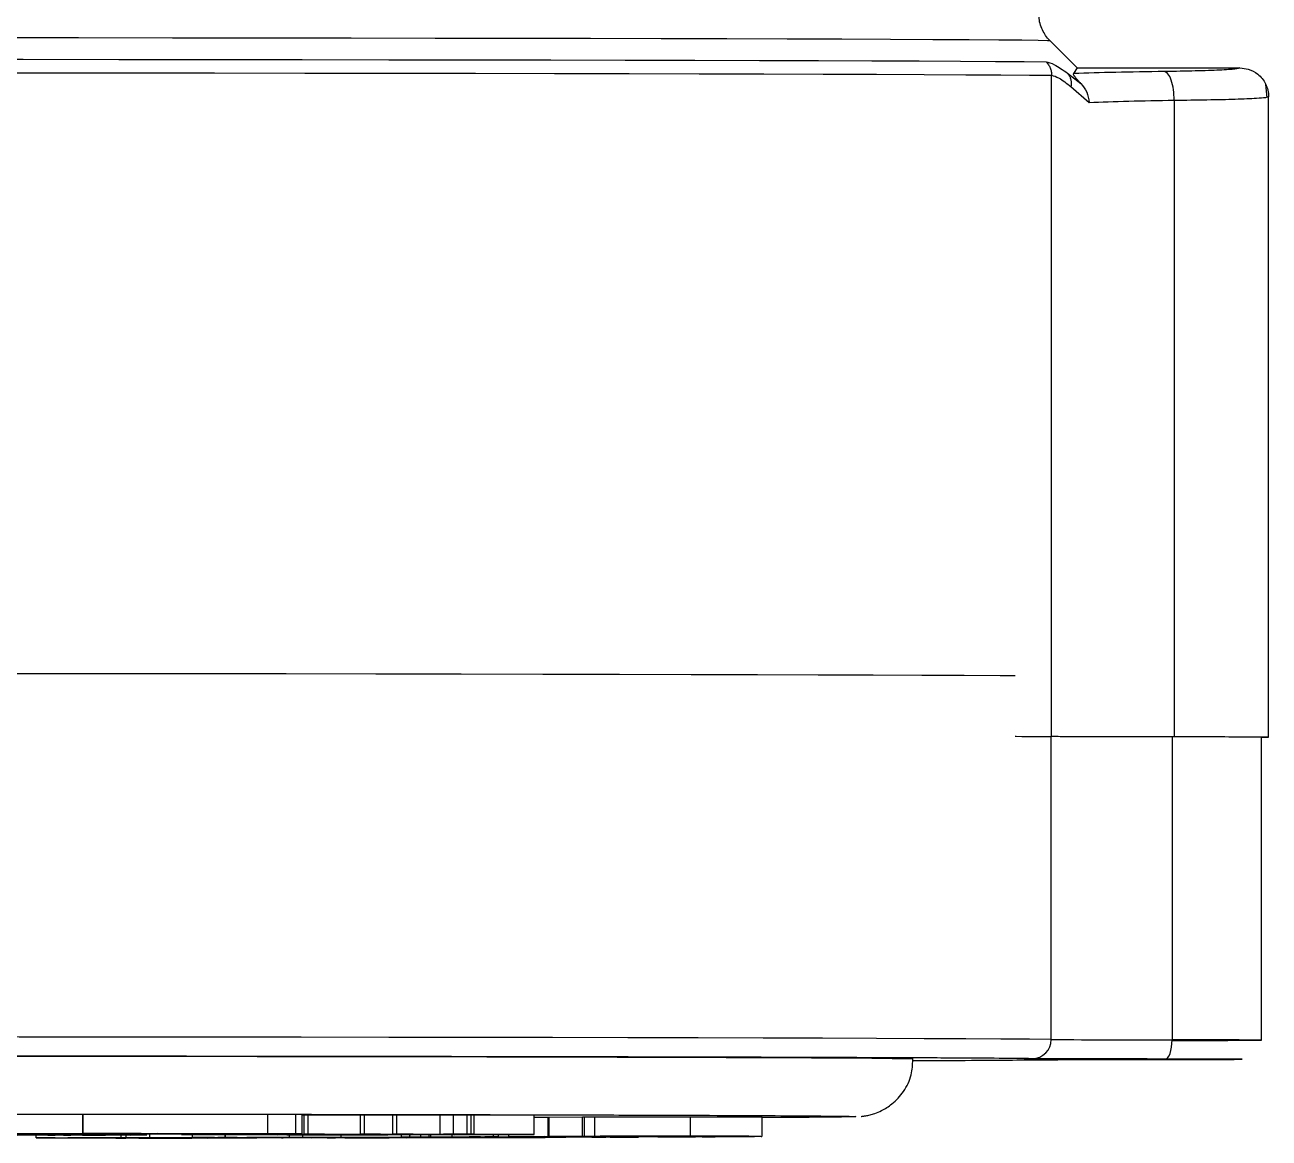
# Model space of a CAD drawing. Header units: millimetres. Extents: x 2271 to 4415, y 823 to 2339.
# Drawn here: x 3147.7 to 3212.8, y 980.7 to 1038.9 of the extents above; entities that cross this region are included whole.
import ezdxf

# ---------------------------------------------------------------- set-up
doc = ezdxf.new("R2010")
doc.units = ezdxf.units.MM

msp = doc.modelspace()

# ---------------------------------------------------------------- linework, layer by layer
at = {"color": 7, "linetype": 'Continuous', "lineweight": 25}
for p, q in [((3202.77, 1036.662), (3201.355, 1038.078)), ((3202.255, 1036.395), (3202.958, 1035.849)), ((3202.582, 1036.37), (3202.769, 1036.663)), ((3202.769, 1036.663), (3211.269, 1036.663)), ((3201.422, 1001.694), (3201.422, 1036.28)), ((3202.444, 1035.747), (3202.437, 1035.688)), ((3212.69, 1035.114), (3212.625, 1035.804)), ((3202.437, 1035.688), (3203.387, 1034.858)), ((3212.654, 1035.136), (3212.769, 1035.162)), ((3212.769, 1001.663), (3212.769, 1035.166)), ((3207.834, 1034.98), (3207.834, 1001.678)), ((3201.401, 985.852), (3201.401, 1001.694)), ((3207.723, 1001.678), (3207.723, 985.835)), ((3212.392, 985.821), (3212.392, 1001.664)), ((3150.77, 981.923), (3146.702, 981.929)), ((3150.78, 981.923), (3150.77, 981.923)), ((3150.77, 980.923), (3150.77, 981.923)), ((3160.443, 981.923), (3150.78, 981.937)), ((3150.78, 980.937), (3150.78, 981.937)), ((3161.902, 981.923), (3160.443, 981.923)), ((3160.443, 980.923), (3160.443, 981.923)), ((3162.236, 981.919), (3161.902, 981.923)), ((3161.902, 980.923), (3161.902, 981.923)), ((3162.236, 980.919), (3162.236, 981.919)), ((3162.348, 981.895), (3162.236, 981.895)), ((3162.553, 981.899), (3162.348, 981.897)), ((3162.348, 980.897), (3162.348, 981.897)), ((3165.283, 981.89), (3162.553, 981.899)), ((3162.553, 980.899), (3162.553, 981.899)), ((3165.489, 981.9), (3165.283, 981.898)), ((3165.283, 980.898), (3165.283, 981.898)), ((3166.986, 981.895), (3165.489, 981.9)), ((3165.489, 980.9), (3165.489, 981.9)), ((3167.192, 981.904), (3166.986, 981.902)), ((3166.986, 980.902), (3166.986, 981.902)), ((3169.444, 981.896), (3167.192, 981.904)), ((3167.192, 980.904), (3167.192, 981.904)), ((3169.444, 980.896), (3169.444, 981.896)), ((3170.128, 981.898), (3170.128, 980.898)), ((3171.08, 981.902), (3170.867, 981.901)), ((3170.867, 980.901), (3170.867, 981.901)), ((3171.08, 980.902), (3171.08, 981.902)), ((3171.237, 980.898), (3171.237, 981.898)), ((3174.371, 980.891), (3174.371, 981.891)), ((3175.088, 981.774), (3174.371, 981.771)), ((3175.146, 981.774), (3175.088, 981.774)), ((3175.088, 981.774), (3175.088, 980.774)), ((3176.901, 981.784), (3175.146, 981.774)), ((3175.146, 980.774), (3175.146, 981.774)), ((3176.994, 981.784), (3176.901, 981.784)), ((3176.901, 980.784), (3176.901, 981.784)), ((3177.547, 981.79), (3176.994, 981.785)), ((3176.994, 980.785), (3176.994, 981.785)), ((3177.547, 980.79), (3177.547, 981.79)), ((3182.534, 980.795), (3182.534, 981.795)), ((3186.297, 980.788), (3186.297, 981.788)), ((3191.139, 981.823), (3191.192, 981.821)), ((3146.702, 980.929), (3150.77, 980.923)), ((3150.526, 980.922), (3148.322, 980.925)), ((3148.332, 980.713), (3148.332, 980.852)), ((3148.332, 980.713), (3152.769, 980.718)), ((3148.486, 980.712), (3148.332, 980.713)), ((3148.714, 980.712), (3148.486, 980.712)), ((3148.934, 980.864), (3148.934, 980.863)), ((3149.092, 980.863), (3148.934, 980.863)), ((3148.934, 980.863), (3148.934, 980.863)), ((3148.934, 980.863), (3150.434, 980.863)), ((3148.934, 980.854), (3148.934, 980.863)), ((3150.145, 980.854), (3148.934, 980.854)), ((3148.934, 980.854), (3148.934, 980.854)), ((3148.934, 980.854), (3149.092, 980.854)), ((3149.092, 980.854), (3149.092, 980.863)), ((3152.973, 980.698), (3149.324, 980.712)), ((3149.329, 980.855), (3149.329, 980.863)), ((3149.75, 980.859), (3149.75, 980.863)), ((3150.355, 980.859), (3149.75, 980.859)), ((3149.75, 980.859), (3149.75, 980.855)), ((3150.329, 980.859), (3149.75, 980.859)), ((3149.907, 980.901), (3149.907, 980.923)), ((3151.112, 980.9), (3149.907, 980.901)), ((3149.987, 980.863), (3150.276, 980.863)), ((3149.987, 980.854), (3149.987, 980.859)), ((3149.987, 980.854), (3150.145, 980.854)), ((3150.049, 980.713), (3151.63, 980.707)), ((3150.145, 980.854), (3150.145, 980.859)), ((3150.145, 980.854), (3150.145, 980.854)), ((3151.52, 980.716), (3150.253, 980.714)), ((3150.329, 980.865), (3150.329, 980.859)), ((3151.223, 980.854), (3150.355, 980.859)), ((3150.434, 980.863), (3150.434, 980.865)), ((3150.75, 980.859), (3151.539, 980.854)), ((3150.77, 980.923), (3153.816, 980.932)), ((3150.924, 980.936), (3150.78, 980.937)), ((3150.78, 980.937), (3160.443, 980.923)), ((3151.96, 980.854), (3151.223, 980.854)), ((3154.877, 980.915), (3151.374, 980.921)), ((3151.539, 980.854), (3151.539, 980.864)), ((3154.664, 980.93), (3151.618, 980.921)), ((3151.618, 980.921), (3155.121, 980.916)), ((3151.63, 980.707), (3152.944, 980.708)), ((3151.697, 980.861), (3151.697, 980.864)), ((3153.096, 980.708), (3151.782, 980.706)), ((3151.782, 980.706), (3153.697, 980.699)), ((3151.802, 980.854), (3151.802, 980.864)), ((3151.802, 980.854), (3151.96, 980.854)), ((3151.96, 980.854), (3151.96, 980.864)), ((3151.96, 980.854), (3151.96, 980.854)), ((3152.034, 980.907), (3152.034, 980.92)), ((3152.034, 980.907), (3154.877, 980.915)), ((3153.816, 980.932), (3152.404, 980.934)), ((3152.499, 980.697), (3152.499, 980.7)), ((3152.651, 980.696), (3152.499, 980.697)), ((3152.499, 980.697), (3152.771, 980.697)), ((3155.725, 980.914), (3152.558, 980.905)), ((3157.269, 980.701), (3152.651, 980.696)), ((3152.769, 980.718), (3152.769, 980.852)), ((3152.769, 980.718), (3154.136, 980.715)), ((3152.771, 980.697), (3152.771, 980.699)), ((3153.035, 980.718), (3153.035, 980.853)), ((3153.035, 980.718), (3154.264, 980.72)), ((3153.218, 980.718), (3153.035, 980.718)), ((3153.14, 980.712), (3153.14, 980.718)), ((3153.293, 980.711), (3153.14, 980.712)), ((3153.14, 980.712), (3153.412, 980.712)), ((3153.472, 980.718), (3153.218, 980.718)), ((3153.412, 980.712), (3154.917, 980.707)), ((3154.136, 980.715), (3153.959, 980.715)), ((3158.469, 980.705), (3154.098, 980.718)), ((3154.099, 980.858), (3154.099, 980.909)), ((3154.136, 980.715), (3154.136, 980.718)), ((3154.264, 980.72), (3154.264, 980.91)), ((3154.264, 980.72), (3161.151, 980.713)), ((3154.31, 980.699), (3155.487, 980.7)), ((3154.645, 980.706), (3154.543, 980.707)), ((3154.682, 980.718), (3154.597, 980.718)), ((3154.597, 980.718), (3158.724, 980.705)), ((3154.917, 980.707), (3154.645, 980.706)), ((3158.167, 980.925), (3154.664, 980.93)), ((3162.459, 980.709), (3154.682, 980.718)), ((3154.917, 980.707), (3154.917, 980.716)), ((3155.121, 980.93), (3155.121, 980.916)), ((3155.121, 980.916), (3158.167, 980.925)), ((3155.487, 980.7), (3155.487, 980.714)), ((3159.68, 980.908), (3155.725, 980.914)), ((3155.931, 980.914), (3155.931, 980.891)), ((3155.931, 980.891), (3156.137, 980.893)), ((3159.015, 980.924), (3155.969, 980.915)), ((3155.969, 980.915), (3157.777, 980.912)), ((3156.137, 980.893), (3156.137, 980.913)), ((3156.137, 980.893), (3157.516, 980.888)), ((3156.494, 980.706), (3156.494, 980.711)), ((3156.494, 980.706), (3156.77, 980.706)), ((3156.51, 980.724), (3156.51, 980.89)), ((3156.51, 980.724), (3158.205, 980.726)), ((3156.693, 980.723), (3156.51, 980.724)), ((3157.032, 980.724), (3156.693, 980.723)), ((3156.77, 980.706), (3156.77, 980.71)), ((3156.77, 980.706), (3157.269, 980.701)), ((3164.251, 980.863), (3156.982, 980.889)), ((3157.269, 980.701), (3157.269, 980.709)), ((3157.516, 980.888), (3157.516, 980.911)), ((3161.236, 980.713), (3157.658, 980.724)), ((3157.777, 980.912), (3157.777, 980.92)), ((3157.777, 980.912), (3159.331, 980.912)), ((3157.913, 980.724), (3162.713, 980.71)), ((3158.015, 980.725), (3157.971, 980.725)), ((3162.065, 980.892), (3157.989, 980.887)), ((3157.989, 980.887), (3159.263, 980.882)), ((3157.993, 980.703), (3157.993, 980.706)), ((3157.993, 980.703), (3158.332, 980.704)), ((3158.178, 980.703), (3157.993, 980.703)), ((3158.207, 980.725), (3158.015, 980.725)), ((3159.874, 980.705), (3158.178, 980.703)), ((3158.205, 980.726), (3158.205, 980.884)), ((3158.205, 980.726), (3158.212, 980.726)), ((3158.212, 980.884), (3158.212, 980.726)), ((3158.212, 980.726), (3161.58, 980.733)), ((3158.332, 980.704), (3158.332, 980.705)), ((3158.724, 980.705), (3158.724, 980.713)), ((3163.848, 980.714), (3158.835, 980.725)), ((3162.236, 980.919), (3159.015, 980.924)), ((3159.263, 980.882), (3163.339, 980.888)), ((3159.263, 980.888), (3159.263, 980.882)), ((3159.331, 980.923), (3159.331, 980.912)), ((3159.331, 980.912), (3159.68, 980.908)), ((3159.35, 980.705), (3159.35, 980.713)), ((3159.35, 980.705), (3159.689, 980.706)), ((3159.452, 980.727), (3161.625, 980.721)), ((3160.596, 980.73), (3159.517, 980.728)), ((3159.68, 980.908), (3159.68, 980.923)), ((3159.689, 980.706), (3159.689, 980.712)), ((3159.689, 980.706), (3159.874, 980.705)), ((3163.809, 980.886), (3159.733, 980.881)), ((3159.733, 980.881), (3160.971, 980.876)), ((3159.874, 980.705), (3159.874, 980.712)), ((3160.443, 980.923), (3161.902, 980.923)), ((3160.971, 980.876), (3165.047, 980.882)), ((3160.971, 980.882), (3160.971, 980.876)), ((3161.151, 980.713), (3161.236, 980.713)), ((3161.151, 980.713), (3161.151, 980.713)), ((3165.52, 980.88), (3161.443, 980.875)), ((3161.443, 980.875), (3162.64, 980.871)), ((3161.58, 980.733), (3161.58, 980.873)), ((3161.58, 980.733), (3163.197, 980.731)), ((3161.625, 980.721), (3162.742, 980.724)), ((3162.952, 980.723), (3161.835, 980.721)), ((3161.835, 980.721), (3164.464, 980.715)), ((3161.902, 980.923), (3162.236, 980.919)), ((3163.339, 980.888), (3162.065, 980.892)), ((3162.258, 980.87), (3162.258, 980.734)), ((3162.258, 980.734), (3164.273, 980.738)), ((3162.485, 980.733), (3162.258, 980.734)), ((3162.348, 980.897), (3162.553, 980.899)), ((3162.443, 980.895), (3162.455, 980.893)), ((3162.455, 980.893), (3167.035, 980.877)), ((3162.713, 980.71), (3162.459, 980.709)), ((3162.697, 980.734), (3162.485, 980.733)), ((3162.553, 980.899), (3166.041, 980.887)), ((3162.563, 980.727), (3162.794, 980.728)), ((3162.773, 980.727), (3162.563, 980.727)), ((3162.64, 980.871), (3166.717, 980.876)), ((3162.64, 980.876), (3162.64, 980.871)), ((3162.713, 980.71), (3162.713, 980.716)), ((3162.742, 980.724), (3162.742, 980.727)), ((3162.794, 980.728), (3164.863, 980.723)), ((3163.197, 980.731), (3163.073, 980.73)), ((3166.835, 980.874), (3163.113, 980.869)), ((3163.113, 980.869), (3163.622, 980.867)), ((3168.759, 980.723), (3163.319, 980.734)), ((3169.758, 980.873), (3163.398, 980.895)), ((3163.551, 980.712), (3163.551, 980.714)), ((3163.761, 980.711), (3163.551, 980.712)), ((3163.551, 980.712), (3163.782, 980.712)), ((3163.622, 980.867), (3163.622, 980.87)), ((3163.622, 980.867), (3164.672, 980.867)), ((3167.691, 980.719), (3163.761, 980.711)), ((3163.782, 980.714), (3163.782, 980.712)), ((3165.047, 980.882), (3163.809, 980.886)), ((3166.357, 980.73), (3163.884, 980.735)), ((3163.899, 980.737), (3164.288, 980.737)), ((3164.672, 980.867), (3164.251, 980.863)), ((3164.273, 980.738), (3164.273, 980.864)), ((3164.632, 980.722), (3164.491, 980.723)), ((3164.863, 980.723), (3164.632, 980.722)), ((3164.672, 980.867), (3164.672, 980.871)), ((3164.863, 980.723), (3164.863, 980.731)), ((3165.092, 980.715), (3165.092, 980.73)), ((3165.092, 980.715), (3166.094, 980.717)), ((3165.283, 980.898), (3165.489, 980.9)), ((3165.489, 980.9), (3168.286, 980.89)), ((3166.717, 980.876), (3165.52, 980.88)), ((3166.041, 980.887), (3167.931, 980.89)), ((3166.094, 980.717), (3166.094, 980.728)), ((3167.931, 980.89), (3166.334, 980.895)), ((3167.137, 980.732), (3166.357, 980.73)), ((3166.485, 980.723), (3166.485, 980.728)), ((3166.485, 980.723), (3166.747, 980.723)), ((3168.44, 980.888), (3166.55, 980.885)), ((3166.55, 980.885), (3169.059, 980.877)), ((3167.399, 980.732), (3166.584, 980.73)), ((3166.584, 980.73), (3169.324, 980.724)), ((3166.747, 980.723), (3166.747, 980.727)), ((3166.747, 980.723), (3167.691, 980.719)), ((3167.577, 980.873), (3166.835, 980.874)), ((3166.986, 980.902), (3167.192, 980.904)), ((3167.035, 980.877), (3167.035, 980.882)), ((3167.035, 980.877), (3167.896, 980.876)), ((3167.192, 980.904), (3169.444, 980.896)), ((3171.838, 980.728), (3167.399, 980.732)), ((3167.418, 980.873), (3167.418, 980.745)), ((3167.896, 980.876), (3167.577, 980.873)), ((3167.691, 980.719), (3167.691, 980.725)), ((3167.869, 980.748), (3167.869, 980.876)), ((3168.236, 980.735), (3167.892, 980.733)), ((3167.892, 980.733), (3171.766, 980.73)), ((3167.896, 980.876), (3167.896, 980.879)), ((3169.999, 980.892), (3168.037, 980.899)), ((3168.286, 980.89), (3168.286, 980.898)), ((3168.286, 980.89), (3169.999, 980.892)), ((3168.433, 980.749), (3168.433, 980.877)), ((3171.312, 980.878), (3168.44, 980.888)), ((3168.534, 980.721), (3168.534, 980.724)), ((3168.534, 980.721), (3168.746, 980.722)), ((3168.763, 980.721), (3168.534, 980.721)), ((3168.746, 980.722), (3168.746, 980.723)), ((3170.389, 980.725), (3168.763, 980.721)), ((3170.508, 980.891), (3168.794, 980.888)), ((3168.794, 980.888), (3170.685, 980.882)), ((3168.869, 980.75), (3168.869, 980.876)), ((3168.965, 980.751), (3168.965, 980.875)), ((3168.965, 980.751), (3171.08, 980.749)), ((3169.059, 980.877), (3169.059, 980.886)), ((3169.059, 980.877), (3170.202, 980.876)), ((3169.324, 980.724), (3169.324, 980.73)), ((3169.627, 980.895), (3171.191, 980.89)), ((3170.202, 980.876), (3169.758, 980.873)), ((3169.948, 980.725), (3169.948, 980.73)), ((3169.948, 980.725), (3170.16, 980.725)), ((3170.078, 980.754), (3170.078, 980.875)), ((3170.078, 980.754), (3172.241, 980.762)), ((3170.344, 980.754), (3170.078, 980.754)), ((3170.16, 980.725), (3170.16, 980.729)), ((3170.16, 980.725), (3170.389, 980.725)), ((3170.202, 980.876), (3170.202, 980.882)), ((3170.966, 980.756), (3170.344, 980.754)), ((3170.344, 980.738), (3170.344, 980.754)), ((3170.389, 980.725), (3170.389, 980.729)), ((3173.705, 980.879), (3170.508, 980.891)), ((3170.685, 980.882), (3170.685, 980.89)), ((3170.685, 980.882), (3171.735, 980.881)), ((3170.867, 980.901), (3171.08, 980.902)), ((3171.08, 980.749), (3170.974, 980.748)), ((3171.735, 980.881), (3171.312, 980.878)), ((3171.335, 980.889), (3173.007, 980.884)), ((3177.899, 980.748), (3171.563, 980.756)), ((3171.735, 980.881), (3171.735, 980.886)), ((3172.828, 980.73), (3171.838, 980.728)), ((3172.507, 980.761), (3171.885, 980.759)), ((3171.997, 980.758), (3171.997, 980.759)), ((3171.997, 980.758), (3178.333, 980.749)), ((3172.178, 980.742), (3172.178, 980.755)), ((3172.178, 980.742), (3173.744, 980.746)), ((3172.427, 980.742), (3172.178, 980.742)), ((3172.241, 980.762), (3172.241, 980.885)), ((3172.241, 980.762), (3172.507, 980.761)), ((3172.387, 980.73), (3172.598, 980.731)), ((3172.615, 980.742), (3172.427, 980.742)), ((3172.507, 980.761), (3172.507, 980.884)), ((3172.598, 980.731), (3172.828, 980.73)), ((3173.007, 980.884), (3174.152, 980.883)), ((3173.051, 980.765), (3173.051, 980.882)), ((3173.051, 980.765), (3175.088, 980.774)), ((3174.373, 980.762), (3173.051, 980.765)), ((3174.896, 980.74), (3173.488, 980.742)), ((3174.152, 980.883), (3173.705, 980.879)), ((3173.744, 980.746), (3173.744, 980.753)), ((3173.744, 980.746), (3173.993, 980.746)), ((3173.993, 980.746), (3173.837, 980.746)), ((3173.948, 980.744), (3173.948, 980.746)), ((3173.948, 980.744), (3176.019, 980.741)), ((3173.993, 980.746), (3173.993, 980.753)), ((3174.045, 980.765), (3174.598, 980.762)), ((3174.922, 980.772), (3174.14, 980.768)), ((3174.371, 980.891), (3174.33, 980.888)), ((3174.598, 980.762), (3174.373, 980.762)), ((3174.598, 980.762), (3174.598, 980.77)), ((3174.858, 980.737), (3174.858, 980.74)), ((3180.659, 980.755), (3174.922, 980.772)), ((3175.088, 980.774), (3180.826, 980.757)), ((3175.146, 980.774), (3176.901, 980.784)), ((3175.439, 980.774), (3175.146, 980.774)), ((3175.53, 980.774), (3175.439, 980.774)), ((3175.59, 980.739), (3175.584, 980.739)), ((3176.019, 980.741), (3176.019, 980.75)), ((3183.035, 980.77), (3176.081, 980.775)), ((3176.639, 980.781), (3176.139, 980.778)), ((3176.366, 980.777), (3176.366, 980.779)), ((3176.366, 980.777), (3179.381, 980.774)), ((3176.901, 980.784), (3178.753, 980.784)), ((3176.994, 980.785), (3177.547, 980.79)), ((3177.298, 980.785), (3176.994, 980.785)), ((3177.371, 980.786), (3177.298, 980.785)), ((3177.389, 980.744), (3177.389, 980.749)), ((3177.389, 980.744), (3178.011, 980.747)), ((3177.655, 980.744), (3177.389, 980.744)), ((3179.818, 980.752), (3177.655, 980.744)), ((3185.115, 980.783), (3177.886, 980.786)), ((3178.011, 980.747), (3178.113, 980.747)), ((3178.084, 980.788), (3185.314, 980.784)), ((3178.333, 980.749), (3178.333, 980.762)), ((3178.753, 980.784), (3178.753, 980.786)), ((3178.753, 980.784), (3178.758, 980.784)), ((3178.758, 980.784), (3178.758, 980.786)), ((3178.93, 980.75), (3178.93, 980.76)), ((3178.93, 980.75), (3179.552, 980.752)), ((3178.976, 980.78), (3178.976, 980.786)), ((3178.976, 980.78), (3179.084, 980.781)), ((3179.267, 980.78), (3178.976, 980.78)), ((3179.084, 980.781), (3179.084, 980.786)), ((3179.084, 980.781), (3181.952, 980.779)), ((3179.381, 980.774), (3179.901, 980.777)), ((3179.552, 980.752), (3179.552, 980.758)), ((3179.552, 980.752), (3179.818, 980.752)), ((3180.194, 980.777), (3179.673, 980.774)), ((3179.673, 980.774), (3183.32, 980.771)), ((3179.818, 980.752), (3179.818, 980.757)), ((3182.808, 980.764), (3180.659, 980.755)), ((3180.826, 980.757), (3180.826, 980.771)), ((3180.826, 980.757), (3181.789, 980.761)), ((3181.052, 980.767), (3181.052, 980.771)), ((3181.052, 980.767), (3181.233, 980.767)), ((3181.233, 980.767), (3181.233, 980.771)), ((3181.233, 980.767), (3182.808, 980.764)), ((3181.844, 980.778), (3181.65, 980.778)), ((3181.952, 980.779), (3181.844, 980.778)), ((3181.952, 980.779), (3181.952, 980.784)), ((3182.808, 980.764), (3182.808, 980.77)), ((3183.447, 980.767), (3183.154, 980.768)), ((3183.154, 980.768), (3183.262, 980.768)), ((3183.32, 980.771), (3183.32, 980.784)), ((3183.386, 980.78), (3183.386, 980.784)), ((3183.386, 980.78), (3183.572, 980.781)), ((3185.273, 980.778), (3183.447, 980.767)), ((3183.572, 980.781), (3183.572, 980.784)), ((3183.572, 980.781), (3185.273, 980.778)), ((3183.871, 980.772), (3183.871, 980.783)), ((3183.871, 980.772), (3184.335, 980.775)), ((3185.323, 980.781), (3185.41, 980.782)), ((3185.628, 980.781), (3185.323, 980.781)), ((3186.157, 980.785), (3185.628, 980.781)), ((3186.225, 980.786), (3186.157, 980.785))]:
    msp.add_line(p, q, dxfattribs=at)
at = {"color": 7, "linetype": 'Continuous', "lineweight": 25, "flags": 128}
for points in [[(3201.355, 1038.078), (3201.215, 1038.087), (3200.72, 1038.099), (3199.868, 1038.11), (3198.663, 1038.121), (3197.111, 1038.132), (3195.219, 1038.142), (3192.996, 1038.153), (3190.451, 1038.163), (3187.597, 1038.172), (3184.446, 1038.181), (3181.014, 1038.19), (3177.315, 1038.198), (3173.366, 1038.206), (3169.186, 1038.213), (3164.794, 1038.219), (3160.21, 1038.225), (3155.454, 1038.23), (3150.549, 1038.234), (3145.516, 1038.238)], [(3137.333, 1037.123), (3142.536, 1037.121), (3147.65, 1037.118), (3152.652, 1037.114), (3157.522, 1037.109), (3162.236, 1037.104), (3166.774, 1037.098), (3171.115, 1037.091), (3175.24, 1037.084), (3179.131, 1037.076), (3182.77, 1037.068), (3186.141, 1037.059), (3189.229, 1037.05), (3192.02, 1037.04), (3194.501, 1037.03), (3196.662, 1037.02), (3198.494, 1037.009), (3199.986, 1036.998), (3201.134, 1036.987)], [(3137.387, 1036.417), (3142.608, 1036.414), (3147.741, 1036.411), (3152.762, 1036.407), (3157.649, 1036.403), (3162.381, 1036.397), (3166.935, 1036.391), (3171.292, 1036.385), (3175.433, 1036.378), (3179.338, 1036.37), (3182.99, 1036.361), (3186.374, 1036.353), (3189.473, 1036.343), (3192.274, 1036.333), (3194.765, 1036.323), (3196.934, 1036.313), (3198.772, 1036.302), (3200.27, 1036.291), (3201.422, 1036.28)], [(3199.519, 1004.869), (3198.727, 1004.874), (3196.857, 1004.885), (3194.643, 1004.896), (3192.095, 1004.906), (3189.225, 1004.916), (3186.046, 1004.925), (3182.574, 1004.934), (3178.823, 1004.943), (3174.812, 1004.951), (3170.559, 1004.958), (3166.084, 1004.965), (3161.407, 1004.971), (3156.551, 1004.976), (3151.538, 1004.98), (3146.39, 1004.984)], [(3201.401, 985.852), (3200.261, 985.863), (3198.769, 985.874), (3196.934, 985.885), (3194.762, 985.895), (3192.265, 985.905), (3189.452, 985.915), (3186.338, 985.925), (3182.935, 985.933), (3179.26, 985.942), (3175.329, 985.95), (3171.16, 985.957), (3166.771, 985.964), (3162.183, 985.97), (3157.417, 985.975), (3152.493, 985.98), (3147.434, 985.984), (3142.263, 985.987), (3137.004, 985.989)], [(3207.372, 984.833), (3207.44, 984.853), (3207.506, 984.91), (3207.567, 985.003), (3207.62, 985.128), (3207.664, 985.279), (3207.697, 985.452), (3207.717, 985.64), (3207.723, 985.835)], [(3194.192, 984.821), (3194.147, 984.826), (3193.791, 984.837), (3193.081, 984.848), (3192.02, 984.858), (3190.614, 984.869), (3188.869, 984.879), (3186.795, 984.889), (3184.401, 984.898), (3181.7, 984.907), (3178.705, 984.916), (3175.431, 984.924), (3171.894, 984.932), (3168.112, 984.939), (3164.103, 984.946), (3159.889, 984.951), (3155.489, 984.957), (3150.926, 984.961), (3146.222, 984.965)], [(3210.392, 984.821), (3210.214, 984.818), (3209.695, 984.815), (3208.869, 984.813), (3207.792, 984.811), (3206.538, 984.81), (3205.192, 984.81), (3203.846, 984.81), (3202.592, 984.811), (3201.515, 984.813), (3200.688, 984.815), (3200.169, 984.818), (3199.992, 984.821), (3200.169, 984.824), (3200.688, 984.826), (3201.515, 984.829), (3202.592, 984.831), (3203.846, 984.832), (3205.192, 984.832), (3206.538, 984.832), (3207.792, 984.831), (3208.869, 984.829), (3209.695, 984.826), (3210.214, 984.824), (3210.392, 984.821)], [(3200.417, 984.791), (3200.609, 984.81), (3200.678, 984.826)], [(3207.446, 984.831), (3207.44, 984.827), (3207.372, 984.809)], [(3146.515, 980.858), (3146.7, 980.861), (3147.239, 980.863), (3148.078, 980.865), (3149.135, 980.866), (3150.307, 980.867), (3151.479, 980.866), (3152.536, 980.865), (3153.375, 980.863), (3153.913, 980.861), (3154.099, 980.858), (3153.913, 980.856), (3153.375, 980.854), (3152.536, 980.852), (3151.479, 980.851), (3150.307, 980.85), (3149.135, 980.851), (3148.078, 980.852), (3147.239, 980.854), (3146.7, 980.856), (3146.515, 980.858)], [(3147.335, 980.858), (3147.515, 980.861), (3148.03, 980.863), (3148.821, 980.864), (3149.791, 980.865), (3150.823, 980.865), (3151.792, 980.864), (3152.583, 980.863), (3153.099, 980.861), (3153.278, 980.858), (3153.099, 980.856), (3152.583, 980.854), (3151.792, 980.853), (3150.823, 980.852), (3149.791, 980.852), (3148.821, 980.853), (3148.03, 980.854), (3147.515, 980.856), (3147.335, 980.858)]]:
    msp.add_lwpolyline(points, dxfattribs=at)
at = {"color": 7, "linetype": 'Continuous', "lineweight": 25}
for centre, radius, start, end in [((3200.408, 985.844), 0.992, 270.49558, 0.45811), ((3207.231, 2028.174), 1042.338, 269.679528, 270.027064), ((3208.506, 483.091), 502.745, 89.55713, 90.08916), ((3208.729, 1416.235), 430.43, 269.86614, 270.48756)]:
    msp.add_arc(centre, radius, start, end, dxfattribs=at)
for points, knots in [([(3201.337, 1038.1), (3201.33, 1038.106), (3201.157, 1038.242), (3200.933, 1038.665), (3200.741, 1039.152), (3200.785, 1039.435), (3200.792, 1039.481)], [0, 0, 0, 0, 0.017313, 0.441285, 0.909661, 1, 1, 1, 1]), ([(3201.134, 1036.987), (3201.264, 1036.959), (3201.523, 1036.902), (3202.01, 1036.564), (3202.255, 1036.395)], [0, 0, 0, 0, 0.499286, 1, 1, 1, 1]), ([(3202.255, 1036.395), (3202.288, 1036.352), (3202.356, 1036.265), (3202.419, 1036.105), (3202.454, 1035.93), (3202.447, 1035.808), (3202.444, 1035.747)], [0, 0, 0, 0, 0.2473909, 0.4997222, 0.7521965, 1, 1, 1, 1]), ([(3202.958, 1035.849), (3202.918, 1035.89), (3202.84, 1035.971), (3202.743, 1036.079), (3202.67, 1036.169), (3202.6, 1036.264), (3202.561, 1036.343), (3202.575, 1036.361), (3202.582, 1036.37)], [0, 0, 0, 0, 0.111673, 0.222473, 0.333752, 0.456252, 0.712674, 1, 1, 1, 1]), ([(3207.321, 1036.476), (3206.441, 1036.464), (3204.654, 1036.438), (3203.28, 1036.393), (3202.582, 1036.37)], [0, 0, 0, 0, 0.4921548, 1, 1, 1, 1]), ([(3211.269, 1036.663), (3211.219, 1036.643), (3211.12, 1036.602), (3210.269, 1036.548), (3209.002, 1036.502), (3207.882, 1036.485), (3207.321, 1036.476)], [0, 0, 0, 0, 0.249914, 0.499831, 0.749722, 1, 1, 1, 1]), ([(3207.834, 1034.98), (3207.825, 1035.165), (3207.807, 1035.549), (3207.687, 1036.047), (3207.516, 1036.397), (3207.384, 1036.451), (3207.321, 1036.476)], [0, 0, 0, 0, 0.240153, 0.499483, 0.759101, 1, 1, 1, 1]), ([(3211.269, 1036.663), (3211.417, 1036.65), (3211.752, 1036.621), (3212.153, 1036.401), (3212.444, 1036.115), (3212.626, 1035.831), (3212.746, 1035.506), (3212.761, 1035.276), (3212.769, 1035.162)], [0, 0, 0, 0, 0.18848, 0.4272136, 0.5636211, 0.7073559, 0.8543277, 1, 1, 1, 1]), ([(3201.422, 1036.28), (3201.537, 1036.252), (3201.772, 1036.196), (3202.212, 1035.86), (3202.437, 1035.688)], [0, 0, 0, 0, 0.48849, 1, 1, 1, 1]), ([(3202.958, 1035.849), (3203.072, 1035.706), (3203.303, 1035.416), (3203.359, 1035.045), (3203.387, 1034.858)], [0, 0, 0, 0, 0.494817, 1, 1, 1, 1]), ([(3207.834, 1034.98), (3208.422, 1034.987), (3209.617, 1035.001), (3211.12, 1035.036), (3212.088, 1035.079), (3212.579, 1035.113), (3212.637, 1035.13), (3212.654, 1035.136)], [0, 0, 0, 0, 0.237543, 0.482876, 0.745623, 0.921738, 1, 1, 1, 1]), ([(3203.387, 1034.858), (3204.038, 1034.885), (3205.299, 1034.937), (3207.008, 1034.966), (3207.834, 1034.98)], [0, 0, 0, 0, 0.516726, 1, 1, 1, 1]), ([(3199.511, 1001.711), (3199.529, 1001.711), (3200.426, 1001.706), (3200.929, 1001.7), (3201.422, 1001.694)], [0, 0, 0, 0, 0.019707, 1, 1, 1, 1]), ([(3212.392, 1001.658), (3212.402, 1001.658), (3212.751, 1001.66), (3212.839, 1001.663), (3212.547, 1001.668), (3211.503, 1001.672), (3209.918, 1001.676), (3208.529, 1001.677), (3207.834, 1001.678)], [0, 0, 0, 0, 0.005941, 0.204753, 0.403564, 0.602376, 0.801188, 1, 1, 1, 1]), ([(3200.417, 984.851), (3199.891, 984.856), (3198.828, 984.867), (3196.29, 984.883), (3193.02, 984.898), (3188.958, 984.913), (3184.146, 984.928), (3178.654, 984.941), (3172.56, 984.952), (3165.957, 984.963), (3158.978, 984.971), (3151.736, 984.978), (3144.359, 984.984), (3139.321, 984.986), (3136.825, 984.987)], [0, 0, 0, 0, 0.0799588, 0.1613715, 0.2441424, 0.3288926, 0.4142166, 0.5, 0.5857784, 0.6711024, 0.7558576, 0.8386237, 0.9200388, 1, 1, 1, 1]), ([(3191.467, 981.833), (3191.482, 981.834), (3191.516, 981.836), (3191.667, 981.855), (3191.911, 981.904), (3192.207, 981.991), (3192.605, 982.157), (3193.153, 982.505), (3193.723, 983.13), (3194.127, 983.946), (3194.155, 984.537), (3194.168, 984.804)], [0, 0, 0, 0, 0.069689, 0.159202, 0.228526, 0.284853, 0.360929, 0.487702, 0.660291, 0.846257, 1, 1, 1, 1]), ([(3194.162, 984.749), (3194.863, 984.753), (3196.672, 984.761), (3198.812, 984.775), (3199.885, 984.785), (3200.417, 984.791)], [0, 0, 0, 0, 0.241773, 0.624302, 1, 1, 1, 1]), ([(3207.372, 984.833), (3206.525, 984.834), (3204.802, 984.836), (3202.71, 984.84), (3201.126, 984.845), (3200.651, 984.849), (3200.417, 984.851)], [0, 0, 0, 0, 0.245796, 0.5, 0.754204, 1, 1, 1, 1]), ([(3200.417, 984.791), (3200.651, 984.793), (3201.126, 984.797), (3202.71, 984.802), (3204.802, 984.806), (3206.525, 984.808), (3207.372, 984.809)], [0, 0, 0, 0, 0.245796, 0.5, 0.754204, 1, 1, 1, 1]), ([(3211.392, 984.821), (3211.339, 984.822), (3211.232, 984.825), (3210.361, 984.829), (3209.061, 984.832), (3207.926, 984.833), (3207.372, 984.833)], [0, 0, 0, 0, 0.244178, 0.5, 0.755822, 1, 1, 1, 1]), ([(3207.372, 984.809), (3207.926, 984.809), (3209.061, 984.81), (3210.361, 984.813), (3211.232, 984.817), (3211.339, 984.82), (3211.392, 984.821)], [0, 0, 0, 0, 0.244178, 0.5, 0.755822, 1, 1, 1, 1]), ([(3054.246, 981.823), (3054.294, 981.827), (3054.4, 981.835), (3055.27, 981.848), (3056.751, 981.861), (3058.926, 981.875), (3061.757, 981.888), (3065.271, 981.901), (3069.425, 981.913), (3074.168, 981.925), (3079.43, 981.935), (3085.122, 981.944), (3091.144, 981.951), (3097.367, 981.957), (3103.733, 981.962), (3110.085, 981.965), (3116.424, 981.967), (3122.691, 981.968), (3128.959, 981.967), (3135.298, 981.965), (3141.65, 981.962), (3148.016, 981.957), (3154.239, 981.951), (3160.262, 981.944), (3165.954, 981.935), (3171.215, 981.925), (3175.958, 981.913), (3180.112, 981.901), (3183.626, 981.888), (3186.457, 981.875), (3188.632, 981.861), (3190.113, 981.848), (3190.985, 981.835), (3191.091, 981.827), (3191.139, 981.823)], [0, 0, 0, 0, 0.023828, 0.053273, 0.084485, 0.115699, 0.147957, 0.180726, 0.213842, 0.247136, 0.28043, 0.313546, 0.346314, 0.378573, 0.409785, 0.440999, 0.470442, 0.499888, 0.529332, 0.558778, 0.58999, 0.621203, 0.653462, 0.68623, 0.719347, 0.752641, 0.785934, 0.819051, 0.851819, 0.884078, 0.915289, 0.946503, 0.975948, 1, 1, 1, 1]), ([(3170.128, 981.898), (3170.008, 981.897), (3169.829, 981.897), (3169.6, 981.896), (3169.496, 981.896), (3169.444, 981.896)], [0, 0, 0, 0, 0.498826, 0.749076, 1, 1, 1, 1]), ([(3170.867, 981.901), (3170.821, 981.901), (3170.729, 981.9), (3170.53, 981.899), (3170.288, 981.898), (3170.128, 981.898)], [0, 0, 0, 0, 0.251433, 0.502936, 1, 1, 1, 1]), ([(3171.201, 981.898), (3171.205, 981.899), (3171.214, 981.9), (3171.129, 981.901), (3171.08, 981.902)], [0, 0, 0, 0, 0.431539, 1, 1, 1, 1]), ([(3174.371, 981.891), (3174.054, 981.891), (3173.42, 981.891), (3172.35, 981.89), (3171.605, 981.89), (3171.191, 981.89)], [0, 0, 0, 0, 0.307787, 0.615394, 1, 1, 1, 1]), ([(3182.534, 981.795), (3181.868, 981.796), (3180.839, 981.796), (3179.436, 981.795), (3178.517, 981.794), (3177.857, 981.792), (3177.651, 981.791), (3177.547, 981.79)], [0, 0, 0, 0, 0.320379, 0.494238, 0.669149, 0.833043, 1, 1, 1, 1]), ([(3186.271, 981.788), (3186.278, 981.788), (3186.32, 981.789), (3186.074, 981.79), (3185.481, 981.792), (3184.265, 981.794), (3183.195, 981.795), (3182.534, 981.795)], [0, 0, 0, 0, 0.030225, 0.211144, 0.392436, 0.624543, 1, 1, 1, 1]), ([(3191.192, 981.821), (3191.136, 981.816), (3191.024, 981.808), (3190.128, 981.794), (3188.587, 981.78), (3187.274, 981.771), (3186.325, 981.767), (3186.297, 981.767)], [0, 0, 0, 0, 0.240789, 0.481589, 0.73683, 0.992091, 1, 1, 1, 1]), ([(3141.811, 980.913), (3142.48, 980.913), (3143.733, 980.913), (3145.548, 980.914), (3147.592, 980.916), (3149.248, 980.919), (3150.198, 980.921), (3150.526, 980.922)], [0, 0, 0, 0, 0.198997, 0.37265, 0.545625, 0.843257, 1, 1, 1, 1]), ([(3151.374, 980.921), (3150.951, 980.92), (3149.884, 980.917), (3147.661, 980.913), (3144.721, 980.912), (3142.812, 980.913), (3141.86, 980.913)], [0, 0, 0, 0, 0.185716, 0.467958, 0.734859, 1, 1, 1, 1]), ([(3148.322, 980.925), (3148.185, 980.926), (3147.911, 980.926), (3147.423, 980.927), (3147.057, 980.927), (3146.845, 980.927)], [0, 0, 0, 0, 0.296385, 0.592978, 1, 1, 1, 1]), ([(3149.324, 980.712), (3149.294, 980.712), (3149.243, 980.712), (3149.134, 980.712), (3149.024, 980.712), (3148.876, 980.712), (3148.777, 980.712), (3148.714, 980.712)], [0, 0, 0, 0, 0.23968, 0.390629, 0.542071, 0.705503, 1, 1, 1, 1]), ([(3149.329, 980.863), (3149.327, 980.863), (3149.325, 980.863), (3149.295, 980.863), (3149.255, 980.863), (3149.186, 980.863), (3149.131, 980.863), (3149.092, 980.863)], [0, 0, 0, 0, 0.250411, 0.398556, 0.54744, 0.686236, 1, 1, 1, 1]), ([(3149.092, 980.854), (3149.137, 980.854), (3149.2, 980.854), (3149.272, 980.854), (3149.309, 980.854), (3149.327, 980.854), (3149.328, 980.854), (3149.329, 980.855)], [0, 0, 0, 0, 0.364031, 0.510061, 0.655864, 0.843841, 1, 1, 1, 1]), ([(3149.75, 980.863), (3149.751, 980.863), (3149.754, 980.863), (3149.786, 980.863), (3149.836, 980.863), (3149.905, 980.863), (3149.959, 980.863), (3149.987, 980.863)], [0, 0, 0, 0, 0.2228941, 0.3848357, 0.547319, 0.7730719, 1, 1, 1, 1]), ([(3149.75, 980.855), (3149.751, 980.854), (3149.754, 980.854), (3149.783, 980.854), (3149.831, 980.854), (3149.901, 980.854), (3149.956, 980.854), (3149.987, 980.854)], [0, 0, 0, 0, 0.210223, 0.375759, 0.542534, 0.746796, 1, 1, 1, 1]), ([(3149.907, 980.901), (3150.11, 980.901), (3150.516, 980.902), (3151.072, 980.904), (3151.579, 980.905), (3151.882, 980.906), (3152.034, 980.907)], [0, 0, 0, 0, 0.2816241, 0.5632509, 0.7816188, 1, 1, 1, 1]), ([(3150.253, 980.714), (3150.193, 980.714), (3150.095, 980.714), (3150.011, 980.714), (3149.978, 980.713), (3149.991, 980.713), (3150.028, 980.713), (3150.049, 980.713)], [0, 0, 0, 0, 0.300073, 0.489629, 0.647488, 0.805846, 1, 1, 1, 1]), ([(3150.276, 980.863), (3150.418, 980.863), (3150.645, 980.863), (3150.929, 980.863), (3151.116, 980.862), (3151.233, 980.862), (3151.244, 980.861), (3151.25, 980.861)], [0, 0, 0, 0, 0.2723579, 0.4349177, 0.5983033, 0.7904262, 1, 1, 1, 1]), ([(3151.25, 980.861), (3151.239, 980.861), (3151.222, 980.86), (3151.028, 980.859), (3150.808, 980.859), (3150.566, 980.859), (3150.4, 980.859), (3150.329, 980.859)], [0, 0, 0, 0, 0.330883, 0.501179, 0.670916, 0.859688, 1, 1, 1, 1]), ([(3150.434, 980.863), (3150.622, 980.863), (3150.927, 980.863), (3151.295, 980.863), (3151.523, 980.862), (3151.673, 980.862), (3151.688, 980.861), (3151.697, 980.861)], [0, 0, 0, 0, 0.300185, 0.484444, 0.635934, 0.787745, 1, 1, 1, 1]), ([(3151.697, 980.861), (3151.688, 980.861), (3151.672, 980.86), (3151.501, 980.86), (3151.237, 980.859), (3150.975, 980.859), (3150.797, 980.859), (3150.75, 980.859)], [0, 0, 0, 0, 0.267946, 0.469277, 0.670405, 0.911995, 1, 1, 1, 1]), ([(3152.404, 980.934), (3152.267, 980.934), (3151.993, 980.934), (3151.504, 980.935), (3151.137, 980.935), (3150.924, 980.936)], [0, 0, 0, 0, 0.2959723, 0.5921499, 1, 1, 1, 1]), ([(3152.558, 980.905), (3152.365, 980.904), (3152.019, 980.903), (3151.54, 980.901), (3151.254, 980.9), (3151.112, 980.9)], [0, 0, 0, 0, 0.388154, 0.694028, 1, 1, 1, 1]), ([(3153.959, 980.715), (3153.714, 980.715), (3153.22, 980.716), (3152.471, 980.716), (3151.876, 980.716), (3151.612, 980.716), (3151.52, 980.716)], [0, 0, 0, 0, 0.329191, 0.661633, 0.881808, 1, 1, 1, 1]), ([(3151.539, 980.854), (3151.553, 980.854), (3151.58, 980.854), (3151.637, 980.854), (3151.715, 980.854), (3151.772, 980.854), (3151.802, 980.854)], [0, 0, 0, 0, 0.249458, 0.50098, 0.731039, 1, 1, 1, 1]), ([(3152.771, 980.697), (3152.84, 980.697), (3152.94, 980.697), (3153.001, 980.697), (3153.02, 980.697)], [0, 0, 0, 0, 0.687811, 1, 1, 1, 1]), ([(3152.944, 980.708), (3153.063, 980.709), (3153.253, 980.709), (3153.437, 980.709), (3153.505, 980.71), (3153.465, 980.711), (3153.357, 980.711), (3153.293, 980.711)], [0, 0, 0, 0, 0.253965, 0.40631, 0.559769, 0.73662, 1, 1, 1, 1]), ([(3153.045, 980.698), (3153.045, 980.698), (3153.053, 980.698), (3153.036, 980.698), (3152.997, 980.698), (3152.973, 980.698)], [0, 0, 0, 0, 0.006784, 0.3662, 1, 1, 1, 1]), ([(3154.543, 980.707), (3154.421, 980.707), (3154.247, 980.708), (3153.91, 980.708), (3153.647, 980.708), (3153.366, 980.708), (3153.188, 980.708), (3153.096, 980.708)], [0, 0, 0, 0, 0.375008, 0.532176, 0.663237, 0.825783, 1, 1, 1, 1]), ([(3154.098, 980.718), (3154.062, 980.718), (3154.002, 980.718), (3153.886, 980.718), (3153.784, 980.718), (3153.651, 980.718), (3153.55, 980.718), (3153.482, 980.718), (3153.472, 980.718)], [0, 0, 0, 0, 0.239791, 0.395723, 0.528329, 0.660993, 0.950414, 1, 1, 1, 1]), ([(3153.697, 980.699), (3153.729, 980.699), (3153.782, 980.699), (3153.897, 980.699), (3154.026, 980.699), (3154.171, 980.699), (3154.265, 980.699), (3154.31, 980.699)], [0, 0, 0, 0, 0.2422509, 0.3981104, 0.5540249, 0.7912917, 1, 1, 1, 1]), ([(3155.487, 980.7), (3155.7, 980.7), (3156.128, 980.701), (3156.489, 980.702), (3156.61, 980.704), (3156.536, 980.705), (3156.494, 980.706)], [0, 0, 0, 0, 0.248815, 0.500063, 0.713643, 1, 1, 1, 1]), ([(3156.982, 980.889), (3156.891, 980.889), (3156.71, 980.89), (3156.371, 980.89), (3156.092, 980.891), (3155.931, 980.891)], [0, 0, 0, 0, 0.297034, 0.594269, 1, 1, 1, 1]), ([(3157.658, 980.724), (3157.622, 980.724), (3157.561, 980.724), (3157.441, 980.724), (3157.332, 980.724), (3157.188, 980.724), (3157.096, 980.724), (3157.032, 980.724)], [0, 0, 0, 0, 0.239941, 0.39539, 0.551967, 0.684504, 1, 1, 1, 1]), ([(3157.516, 980.888), (3158.083, 980.889), (3159.193, 980.891), (3160.843, 980.893), (3161.909, 980.894), (3162.443, 980.895)], [0, 0, 0, 0, 0.343183, 0.671556, 1, 1, 1, 1]), ([(3157.971, 980.725), (3157.936, 980.725), (3157.871, 980.725), (3157.822, 980.725), (3157.824, 980.724), (3157.858, 980.724), (3157.895, 980.724), (3157.913, 980.724)], [0, 0, 0, 0, 0.256868, 0.47724, 0.662008, 0.845558, 1, 1, 1, 1]), ([(3158.835, 980.725), (3158.791, 980.725), (3158.721, 980.726), (3158.601, 980.726), (3158.497, 980.726), (3158.357, 980.726), (3158.268, 980.725), (3158.207, 980.725)], [0, 0, 0, 0, 0.2536824, 0.4001164, 0.52343, 0.6771969, 1, 1, 1, 1]), ([(3158.332, 980.704), (3158.392, 980.704), (3158.48, 980.704), (3158.559, 980.704), (3158.579, 980.705), (3158.557, 980.705), (3158.508, 980.705), (3158.474, 980.705), (3158.469, 980.705)], [0, 0, 0, 0, 0.305771, 0.455285, 0.605942, 0.744239, 0.965757, 1, 1, 1, 1]), ([(3158.724, 980.705), (3158.756, 980.705), (3158.815, 980.705), (3158.936, 980.705), (3159.067, 980.705), (3159.212, 980.705), (3159.302, 980.705), (3159.35, 980.705)], [0, 0, 0, 0, 0.215896, 0.385328, 0.555954, 0.7641, 1, 1, 1, 1]), ([(3159.517, 980.728), (3159.461, 980.728), (3159.379, 980.728), (3159.331, 980.727), (3159.336, 980.727), (3159.336, 980.727)], [0, 0, 0, 0, 0.636816, 0.940157, 1, 1, 1, 1]), ([(3159.344, 980.727), (3159.359, 980.727), (3159.385, 980.727), (3159.433, 980.727), (3159.452, 980.727)], [0, 0, 0, 0, 0.614189, 1, 1, 1, 1]), ([(3163.073, 980.73), (3162.807, 980.73), (3162.273, 980.731), (3161.505, 980.731), (3160.925, 980.731), (3160.684, 980.73), (3160.596, 980.73)], [0, 0, 0, 0, 0.321306, 0.64529, 0.869658, 1, 1, 1, 1]), ([(3163.398, 980.895), (3163.308, 980.895), (3163.127, 980.896), (3162.787, 980.896), (3162.508, 980.897), (3162.348, 980.897)], [0, 0, 0, 0, 0.297034, 0.594269, 1, 1, 1, 1]), ([(3163.319, 980.734), (3163.262, 980.734), (3163.178, 980.734), (3163.036, 980.734), (3162.923, 980.734), (3162.806, 980.734), (3162.736, 980.734), (3162.697, 980.734)], [0, 0, 0, 0, 0.300741, 0.442976, 0.585498, 0.770192, 1, 1, 1, 1]), ([(3162.742, 980.724), (3162.838, 980.724), (3162.997, 980.724), (3163.074, 980.725), (3163.104, 980.725)], [0, 0, 0, 0, 0.6084263, 1, 1, 1, 1]), ([(3163.114, 980.725), (3163.117, 980.725), (3163.129, 980.725), (3163.02, 980.726), (3162.865, 980.726), (3162.773, 980.727)], [0, 0, 0, 0, 0.107107, 0.469394, 1, 1, 1, 1]), ([(3164.491, 980.723), (3164.347, 980.723), (3164.134, 980.723), (3163.765, 980.724), (3163.482, 980.724), (3163.197, 980.724), (3163.042, 980.723), (3162.952, 980.723)], [0, 0, 0, 0, 0.337772, 0.500301, 0.664443, 0.804956, 1, 1, 1, 1]), ([(3163.884, 980.735), (3163.839, 980.735), (3163.768, 980.735), (3163.736, 980.736), (3163.752, 980.736), (3163.808, 980.736), (3163.873, 980.736), (3163.899, 980.737)], [0, 0, 0, 0, 0.273037, 0.428356, 0.583344, 0.832242, 1, 1, 1, 1]), ([(3163.782, 980.712), (3163.845, 980.712), (3163.934, 980.713), (3163.987, 980.713), (3163.976, 980.713), (3163.926, 980.713), (3163.873, 980.714), (3163.848, 980.714)], [0, 0, 0, 0, 0.358471, 0.509487, 0.66217, 0.836846, 1, 1, 1, 1]), ([(3164.273, 980.738), (3164.561, 980.739), (3165.003, 980.74), (3165.778, 980.741), (3166.399, 980.741), (3166.999, 980.74), (3167.317, 980.74), (3167.492, 980.739)], [0, 0, 0, 0, 0.321782, 0.493409, 0.666308, 0.816214, 1, 1, 1, 1]), ([(3164.288, 980.737), (3164.538, 980.738), (3164.908, 980.739), (3165.565, 980.739), (3166.096, 980.739), (3166.576, 980.738), (3166.848, 980.738), (3166.966, 980.738)], [0, 0, 0, 0, 0.331594, 0.48998, 0.648562, 0.847889, 1, 1, 1, 1]), ([(3164.464, 980.715), (3164.506, 980.715), (3164.577, 980.715), (3164.711, 980.714), (3164.847, 980.715), (3164.98, 980.715), (3165.058, 980.715), (3165.092, 980.715)], [0, 0, 0, 0, 0.244529, 0.408946, 0.573274, 0.814793, 1, 1, 1, 1]), ([(3166.334, 980.895), (3166.243, 980.895), (3166.062, 980.896), (3165.723, 980.897), (3165.444, 980.898), (3165.283, 980.898)], [0, 0, 0, 0, 0.29737, 0.594968, 1, 1, 1, 1]), ([(3166.094, 980.717), (3166.279, 980.717), (3166.622, 980.718), (3166.732, 980.719), (3166.783, 980.719)], [0, 0, 0, 0, 0.540563, 1, 1, 1, 1]), ([(3166.775, 980.72), (3166.777, 980.72), (3166.782, 980.721), (3166.609, 980.722), (3166.485, 980.723)], [0, 0, 0, 0, 0.287101, 1, 1, 1, 1]), ([(3166.966, 980.738), (3167.156, 980.737), (3167.467, 980.737), (3167.691, 980.735), (3167.679, 980.734), (3167.514, 980.733), (3167.272, 980.732), (3167.137, 980.732)], [0, 0, 0, 0, 0.272894, 0.445011, 0.618101, 0.78577, 1, 1, 1, 1]), ([(3168.037, 980.899), (3167.946, 980.899), (3167.765, 980.9), (3167.426, 980.901), (3167.147, 980.902), (3166.986, 980.902)], [0, 0, 0, 0, 0.297034, 0.594269, 1, 1, 1, 1]), ([(3169.78, 980.737), (3169.269, 980.738), (3168.336, 980.739), (3167.611, 980.742), (3167.377, 980.745), (3167.465, 980.746), (3167.735, 980.747), (3167.869, 980.748)], [0, 0, 0, 0, 0.329821, 0.602198, 0.751389, 0.876805, 1, 1, 1, 1]), ([(3167.492, 980.739), (3167.721, 980.739), (3168.101, 980.738), (3168.298, 980.736), (3168.272, 980.736), (3168.266, 980.736)], [0, 0, 0, 0, 0.543092, 0.902457, 1, 1, 1, 1]), ([(3167.869, 980.748), (3167.909, 980.748), (3167.989, 980.748), (3168.174, 980.749), (3168.33, 980.749), (3168.433, 980.749)], [0, 0, 0, 0, 0.2508442, 0.5020675, 1, 1, 1, 1]), ([(3168.16, 980.747), (3168.076, 980.747), (3167.919, 980.746), (3167.91, 980.745), (3168.143, 980.743), (3168.935, 980.741), (3169.805, 980.739), (3170.344, 980.738)], [0, 0, 0, 0, 0.097711, 0.183041, 0.35825, 0.602223, 1, 1, 1, 1]), ([(3170.974, 980.748), (3170.66, 980.748), (3170.1, 980.749), (3169.321, 980.749), (3168.721, 980.748), (3168.364, 980.748), (3168.207, 980.748), (3168.16, 980.747)], [0, 0, 0, 0, 0.327037, 0.582977, 0.754619, 0.926745, 1, 1, 1, 1]), ([(3168.433, 980.749), (3168.471, 980.749), (3168.548, 980.749), (3168.699, 980.749), (3168.801, 980.749), (3168.869, 980.75)], [0, 0, 0, 0, 0.251606, 0.503238, 1, 1, 1, 1]), ([(3168.746, 980.722), (3168.797, 980.722), (3168.873, 980.722), (3168.921, 980.722), (3168.91, 980.723), (3168.858, 980.723), (3168.794, 980.723), (3168.759, 980.723)], [0, 0, 0, 0, 0.327317, 0.476421, 0.626546, 0.796314, 1, 1, 1, 1]), ([(3168.869, 980.75), (3168.914, 980.75), (3169.004, 980.75), (3169.014, 980.751), (3168.978, 980.751), (3168.965, 980.751)], [0, 0, 0, 0, 0.406204, 0.795736, 1, 1, 1, 1]), ([(3169.324, 980.724), (3169.362, 980.724), (3169.43, 980.724), (3169.555, 980.724), (3169.688, 980.724), (3169.827, 980.724), (3169.907, 980.724), (3169.948, 980.725)], [0, 0, 0, 0, 0.208612, 0.37176, 0.536244, 0.765787, 1, 1, 1, 1]), ([(3169.444, 980.896), (3169.551, 980.896), (3169.711, 980.897), (3169.946, 980.897), (3170.067, 980.897), (3170.128, 980.898)], [0, 0, 0, 0, 0.498374, 0.749082, 1, 1, 1, 1]), ([(3170.744, 980.895), (3170.615, 980.895), (3170.333, 980.895), (3169.939, 980.895), (3169.704, 980.895), (3169.627, 980.895)], [0, 0, 0, 0, 0.360389, 0.789524, 1, 1, 1, 1]), ([(3175.118, 980.736), (3174.89, 980.736), (3174.49, 980.735), (3173.681, 980.734), (3172.607, 980.734), (3171.231, 980.735), (3170.271, 980.736), (3169.78, 980.737)], [0, 0, 0, 0, 0.169563, 0.297883, 0.425995, 0.705761, 1, 1, 1, 1]), ([(3170.128, 980.898), (3170.234, 980.898), (3170.447, 980.899), (3170.667, 980.9), (3170.796, 980.901), (3170.867, 980.901)], [0, 0, 0, 0, 0.308082, 0.61489, 1, 1, 1, 1]), ([(3170.344, 980.738), (3170.91, 980.738), (3171.755, 980.736), (3172.925, 980.735), (3173.661, 980.735), (3174.227, 980.736), (3174.612, 980.736), (3174.79, 980.737), (3174.858, 980.737)], [0, 0, 0, 0, 0.399545, 0.597137, 0.733747, 0.835099, 0.936852, 1, 1, 1, 1]), ([(3171.23, 980.897), (3171.212, 980.897), (3171.173, 980.897), (3170.961, 980.896), (3170.793, 980.896), (3170.744, 980.895)], [0, 0, 0, 0, 0.357282, 0.813025, 1, 1, 1, 1]), ([(3171.563, 980.756), (3171.511, 980.756), (3171.426, 980.756), (3171.293, 980.756), (3171.182, 980.756), (3171.063, 980.756), (3171.003, 980.756), (3170.966, 980.756)], [0, 0, 0, 0, 0.247687, 0.39562, 0.54446, 0.717172, 1, 1, 1, 1]), ([(3171.08, 980.902), (3171.132, 980.901), (3171.214, 980.9), (3171.219, 980.899), (3171.22, 980.898)], [0, 0, 0, 0, 0.630209, 1, 1, 1, 1]), ([(3171.191, 980.89), (3171.522, 980.89), (3172.184, 980.89), (3173.256, 980.891), (3173.973, 980.891), (3174.371, 980.891)], [0, 0, 0, 0, 0.30739, 0.614857, 1, 1, 1, 1]), ([(3174.33, 980.888), (3174.216, 980.888), (3173.719, 980.889), (3172.638, 980.889), (3171.752, 980.889), (3171.335, 980.889)], [0, 0, 0, 0, 0.1355582, 0.5925172, 1, 1, 1, 1]), ([(3171.766, 980.73), (3171.827, 980.73), (3171.948, 980.73), (3172.135, 980.73), (3172.286, 980.73), (3172.357, 980.73), (3172.387, 980.73)], [0, 0, 0, 0, 0.2772639, 0.5575672, 0.817889, 1, 1, 1, 1]), ([(3171.885, 980.759), (3171.848, 980.759), (3171.792, 980.759), (3171.793, 980.758), (3171.841, 980.758), (3171.917, 980.758), (3171.973, 980.758), (3171.997, 980.758)], [0, 0, 0, 0, 0.3520414, 0.5318269, 0.7130337, 0.8778643, 1, 1, 1, 1]), ([(3173.488, 980.742), (3173.416, 980.743), (3173.298, 980.743), (3173.102, 980.743), (3172.94, 980.743), (3172.764, 980.743), (3172.674, 980.742), (3172.615, 980.742)], [0, 0, 0, 0, 0.257237, 0.420431, 0.584481, 0.733875, 1, 1, 1, 1]), ([(3173.837, 980.746), (3173.795, 980.745), (3173.722, 980.745), (3173.697, 980.745), (3173.728, 980.744), (3173.815, 980.744), (3173.902, 980.744), (3173.948, 980.744)], [0, 0, 0, 0, 0.249315, 0.435814, 0.622797, 0.797036, 1, 1, 1, 1]), ([(3174.14, 980.768), (3174.017, 980.767), (3173.888, 980.767), (3173.935, 980.766), (3173.938, 980.766)], [0, 0, 0, 0, 0.946889, 1, 1, 1, 1]), ([(3174.858, 980.737), (3174.968, 980.737), (3175.144, 980.738), (3175.236, 980.739), (3175.204, 980.739), (3175.076, 980.74), (3174.951, 980.74), (3174.896, 980.74)], [0, 0, 0, 0, 0.329126, 0.528564, 0.696809, 0.865433, 1, 1, 1, 1]), ([(3175.575, 980.738), (3175.53, 980.738), (3175.442, 980.737), (3175.223, 980.736), (3175.118, 980.736)], [0, 0, 0, 0, 0.517516, 1, 1, 1, 1]), ([(3176.081, 980.775), (3176.025, 980.775), (3175.936, 980.775), (3175.804, 980.775), (3175.702, 980.775), (3175.601, 980.775), (3175.558, 980.775), (3175.53, 980.774)], [0, 0, 0, 0, 0.238273, 0.386342, 0.535522, 0.694283, 1, 1, 1, 1]), ([(3175.717, 980.74), (3175.685, 980.74), (3175.628, 980.74), (3175.583, 980.74), (3175.585, 980.739), (3175.585, 980.739)], [0, 0, 0, 0, 0.5446363, 0.9779069, 1, 1, 1, 1]), ([(3176.019, 980.741), (3175.991, 980.741), (3175.934, 980.74), (3175.829, 980.74), (3175.761, 980.74), (3175.722, 980.74), (3175.717, 980.74)], [0, 0, 0, 0, 0.25202, 0.504232, 0.940351, 1, 1, 1, 1]), ([(3176.139, 980.778), (3176.119, 980.778), (3176.087, 980.778), (3176.108, 980.777), (3176.159, 980.777), (3176.248, 980.777), (3176.327, 980.777), (3176.366, 980.777)], [0, 0, 0, 0, 0.306278, 0.493908, 0.637476, 0.819066, 1, 1, 1, 1]), ([(3178.758, 980.784), (3178.48, 980.783), (3177.921, 980.783), (3177.211, 980.783), (3176.799, 980.782), (3176.681, 980.781), (3176.639, 980.781)], [0, 0, 0, 0, 0.326957, 0.656983, 0.880506, 1, 1, 1, 1]), ([(3177.886, 980.786), (3177.829, 980.787), (3177.737, 980.787), (3177.609, 980.787), (3177.51, 980.786), (3177.421, 980.786), (3177.39, 980.786), (3177.371, 980.786)], [0, 0, 0, 0, 0.2389344, 0.3835198, 0.5293247, 0.7100539, 1, 1, 1, 1]), ([(3177.547, 980.79), (3177.717, 980.791), (3178.001, 980.793), (3178.915, 980.795), (3179.993, 980.796), (3181.253, 980.796), (3182.122, 980.795), (3182.534, 980.795)], [0, 0, 0, 0, 0.2470751, 0.4117067, 0.5763764, 0.7994592, 1, 1, 1, 1]), ([(3177.851, 980.79), (3177.832, 980.79), (3177.797, 980.789), (3177.799, 980.789), (3177.856, 980.789), (3177.937, 980.788), (3178.022, 980.788), (3178.072, 980.788), (3178.084, 980.788)], [0, 0, 0, 0, 0.3092031, 0.5693339, 0.7017053, 0.8348468, 0.9586804, 1, 1, 1, 1]), ([(3182.399, 980.793), (3181.741, 980.793), (3180.788, 980.794), (3179.502, 980.794), (3178.693, 980.793), (3178.137, 980.792), (3177.932, 980.791), (3177.861, 980.79), (3177.851, 980.79)], [0, 0, 0, 0, 0.370461, 0.536516, 0.705021, 0.84958, 0.977988, 1, 1, 1, 1]), ([(3178.114, 980.747), (3178.115, 980.747), (3178.119, 980.747), (3178.08, 980.748), (3178.009, 980.748), (3177.939, 980.748), (3177.899, 980.748)], [0, 0, 0, 0, 0.122438, 0.382866, 0.652036, 1, 1, 1, 1]), ([(3178.333, 980.749), (3178.383, 980.749), (3178.469, 980.749), (3178.607, 980.749), (3178.723, 980.749), (3178.838, 980.75), (3178.896, 980.75), (3178.93, 980.75)], [0, 0, 0, 0, 0.239524, 0.40579, 0.571729, 0.750468, 1, 1, 1, 1]), ([(3179.901, 980.777), (3179.942, 980.778), (3180.007, 980.778), (3179.986, 980.779), (3179.866, 980.779), (3179.623, 980.78), (3179.397, 980.78), (3179.267, 980.78)], [0, 0, 0, 0, 0.250694, 0.402945, 0.556475, 0.743783, 1, 1, 1, 1]), ([(3181.65, 980.778), (3181.457, 980.778), (3181.171, 980.779), (3180.774, 980.778), (3180.519, 980.778), (3180.314, 980.778), (3180.238, 980.777), (3180.194, 980.777)], [0, 0, 0, 0, 0.3395156, 0.5022361, 0.666705, 0.8068214, 1, 1, 1, 1]), ([(3181.789, 980.761), (3181.87, 980.762), (3182.026, 980.763), (3181.88, 980.764), (3181.523, 980.766), (3181.191, 980.767), (3181.052, 980.767)], [0, 0, 0, 0, 0.25104, 0.485737, 0.783075, 1, 1, 1, 1]), ([(3185.888, 980.787), (3185.899, 980.787), (3185.942, 980.788), (3185.637, 980.79), (3184.952, 980.791), (3183.801, 980.792), (3182.888, 980.793), (3182.399, 980.793)], [0, 0, 0, 0, 0.069629, 0.257165, 0.430092, 0.695031, 1, 1, 1, 1]), ([(3182.534, 980.795), (3183.18, 980.795), (3184.211, 980.794), (3185.394, 980.793), (3186.016, 980.791), (3186.295, 980.789), (3186.265, 980.788), (3186.257, 980.788)], [0, 0, 0, 0, 0.366723, 0.58482, 0.762656, 0.94041, 1, 1, 1, 1]), ([(3183.262, 980.768), (3183.292, 980.769), (3183.333, 980.769), (3183.294, 980.769), (3183.224, 980.769), (3183.13, 980.77), (3183.061, 980.77), (3183.035, 980.77)], [0, 0, 0, 0, 0.39106, 0.540188, 0.690013, 0.882685, 1, 1, 1, 1]), ([(3183.32, 980.771), (3183.375, 980.771), (3183.465, 980.771), (3183.597, 980.771), (3183.708, 980.771), (3183.807, 980.772), (3183.849, 980.772), (3183.871, 980.772)], [0, 0, 0, 0, 0.238521, 0.395636, 0.552314, 0.766778, 1, 1, 1, 1]), ([(3184.464, 980.776), (3184.47, 980.776), (3184.517, 980.777), (3184.348, 980.778), (3183.986, 980.779), (3183.603, 980.78), (3183.386, 980.78)], [0, 0, 0, 0, 0.045115, 0.334899, 0.62348, 1, 1, 1, 1]), ([(3185.43, 980.782), (3185.431, 980.782), (3185.437, 980.782), (3185.403, 980.782), (3185.335, 980.783), (3185.236, 980.783), (3185.158, 980.783), (3185.115, 980.783)], [0, 0, 0, 0, 0.072094, 0.286641, 0.500817, 0.726997, 1, 1, 1, 1]), ([(3185.314, 980.784), (3185.368, 980.784), (3185.461, 980.784), (3185.588, 980.785), (3185.696, 980.785), (3185.794, 980.785), (3185.832, 980.785), (3185.853, 980.785)], [0, 0, 0, 0, 0.203913, 0.348912, 0.493273, 0.720281, 1, 1, 1, 1])]:
    msp.add_open_spline(points, degree=3, knots=knots, dxfattribs=at)
for points in [[(3201.134, 1036.987), (3201.177, 1036.938), (3201.263, 1036.84), (3201.352, 1036.665), (3201.411, 1036.476), (3201.419, 1036.346), (3201.422, 1036.28)], [(3207.834, 1001.678), (3207.043, 1001.679), (3205.46, 1001.68), (3203.548, 1001.684), (3202.088, 1001.689), (3201.644, 1001.693), (3201.422, 1001.694)]]:
    msp.add_open_spline(points, degree=3, dxfattribs=at)

doc.saveas('drawing.dxf')
